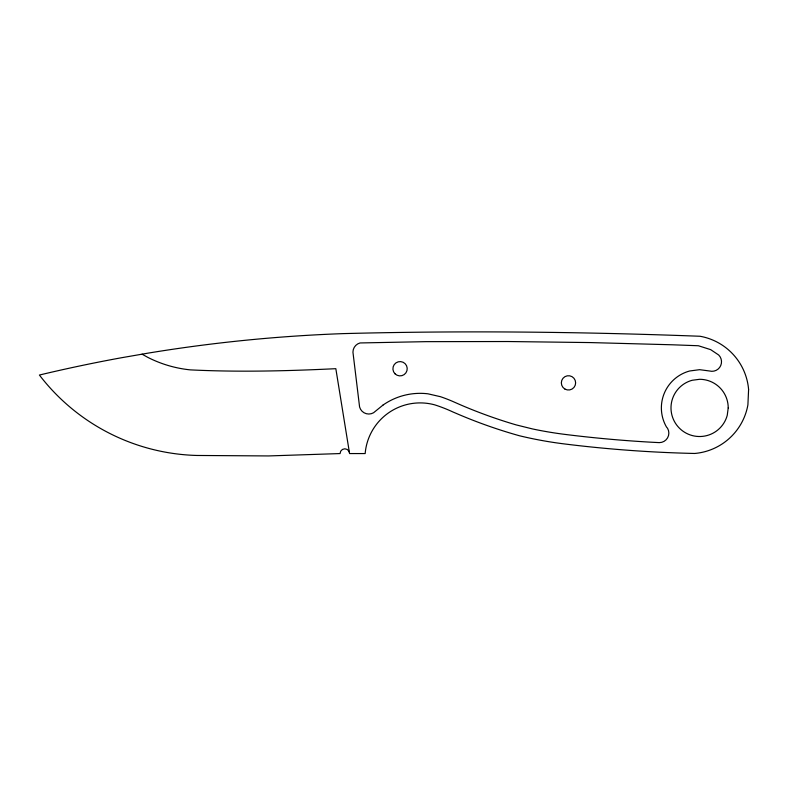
<?xml version="1.0" encoding="UTF-8"?>
<svg xmlns="http://www.w3.org/2000/svg" width="788" height="788" viewBox="0 0 788 788"><rect width="100%" height="100%" fill="white"/><g stroke="black" fill="none" stroke-linecap="round" stroke-linejoin="round"><path stroke-width="1.18" d="M142.076 354.176L147.75 357.338A120.328 120.328 0 0 0 190.341 369.877C238.794 372.251 287.393 371.02 335.836 368.685L349.34 452.105M748.6 389.459L747.901 404.884A59.169 59.169 0 0 1 694.701 453.464A1287.74 1287.74 0 0 1 563.873 443.871A400.708 400.708 0 0 1 519.43 435.754A496.588 496.588 0 0 1 456.134 413.345L453.12 412.065A151.01 151.01 0 0 0 434.68 404.845A55.19 55.19 0 0 0 365.169 453.563L349.596 453.563L348.956 451.179A4.767 4.767 0 0 0 340.061 453.563L268.541 455.937L196.99 455.464A205.373 205.373 0 0 1 39.4 375.039A1546.253 1546.253 0 0 1 121.322 357.772L148.833 353.004A1546.253 1546.253 0 0 1 343.125 333.619C462.073 330.477 581.13 331.758 700.03 336.259A59.169 59.169 0 0 1 748.6 389.459M728.22 407.908L727.245 415.315A28.614 28.614 0 0 1 679.374 428.14A28.614 28.614 0 0 1 692.199 380.269L699.606 379.294A28.614 28.614 0 0 1 728.22 407.908M383.007 405.071L373.561 412.754A9.535 9.535 0 0 1 359.584 406.963L352.945 352.167A9.535 9.535 0 0 1 360.017 342.957L425.944 341.657L508.073 341.529L590.202 342.573L672.292 344.789L698.385 345.745L710.668 349.645L718.715 355.024A9.535 9.535 0 0 1 709.495 370.981L699.606 369.68L689.707 370.981A38.238 38.238 0 0 0 666.49 427.027L667.574 428.327A9.535 9.535 0 0 1 659.32 442.629L651.528 442.226A1277.811 1277.811 0 0 1 565.104 434.415A391.587 391.587 0 0 1 532.432 428.918L516.239 424.919A487.339 487.339 0 0 1 459.867 404.569L454.44 402.175A160.545 160.545 0 0 0 440.433 396.689L427.914 393.803A64.754 64.754 0 0 0 383.007 405.071M395.005 373.798A7.151 7.151 0 0 0 406.972 370.596A7.151 7.151 0 0 0 398.206 361.83A7.151 7.151 0 0 0 395.005 373.798M564.907 389.055A7.151 7.151 0 0 0 575.634 382.869A7.151 7.151 0 0 0 564.907 376.674A7.151 7.151 0 0 0 564.907 389.055"/></g></svg>
